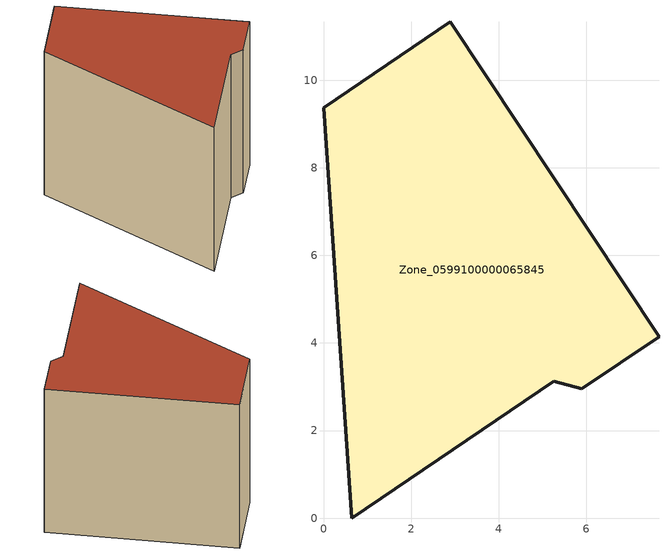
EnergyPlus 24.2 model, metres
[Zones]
Zone_0599100000065845
 floor ground (C_G): 5.26,3.12 0.65,0 0,9.37 2.89,11.33 7.66,4.14 5.9,2.95 z0
 wall outside (C_F): 2.89,11.33 0,9.37 0.65,0 5.26,3.12 5.9,2.95 7.66,4.14 2.89,11.33 z0:7.68
 roof outside (C_R): 7.66,4.14 2.89,11.33 0,9.37 0.65,0 5.26,3.12 5.9,2.95 z7.68
[BUILDING]
Pand.0599100000065845: North Axis=0; Terrain=City; Loads Convergence Tolerance Value=0.04; Temperature Convergence Tolerance Value=0.4; Solar Distribution=FullExterior; Maximum Number of Warmup Days=25; Minimum Number of Warmup Days=1
[Site:Location]
Rotterdam.The.Hague.AP_ZH_NLD Design_Conditions: Latitude=51.96; Longitude=4.45; Time Zone=1; Elevation=-4.5
[SITE:GROUNDTEMPERATURE:BUILDINGSURFACE]
18, 18, 18, 18, 18, 18, 18, 18, 18, 18, 18, 18
[MATERIAL] Thermal Absorptance=0.9; Solar Absorptance=0.7; Visible Absorptance=0.7
Name | Roughness | Thickness | Conductivity | Density | Specific Heat
G.TC.1946 | MediumSmooth | 0.15 | 1 | 540 | 1210
F.TC.1946 | Rough | 0.3 | 0.857143 | 1920 | 840
R.TC.1946 | MediumRough | 0.2 | 0.909091 | 1500 | 1000
[CONSTRUCTION]
C_G: G.TC.1946
C_F: F.TC.1946
C_R: R.TC.1946
[ZONE]
Zone_0599100000065845: Type=1; Multiplier=1; Ceiling Height=Autocalculate; Volume=Autocalculate; Floor Area=autocalculate; Part of Total Floor Area=Yes
[ZONEINFILTRATION:DESIGNFLOWRATE]
Infil_Zone_0599100000065845: Zone or ZoneList or Space or SpaceList=Zone_0599100000065845; Schedule=AlwaysOn; Design Flow Rate Calculation Method=Flow/Area; Flow Rate per Floor Area=0.003; Constant Term Coefficient=1; Temperature Term Coefficient=0; Velocity Term Coefficient=0; Velocity Squared Term Coefficient=0
[HVACTEMPLATE:ZONE:IDEALLOADSAIRSYSTEM]
Zone_0599100000065845: Maximum Heating Supply Air Temperature=50; Minimum Cooling Supply Air Temperature=13; Maximum Heating Supply Air Humidity Ratio=0.0156; Minimum Cooling Supply Air Humidity Ratio=0.0077; Heating Limit=NoLimit; Cooling Limit=NoLimit; Dehumidification Control Type=ConstantSensibleHeatRatio; Cooling Sensible Heat Ratio=0.7; Dehumidification Setpoint=60; Humidification Control Type=None; Humidification Setpoint=30; Outdoor Air Method=None; Outdoor Air Flow Rate per Person=0.00944; Outdoor Air Flow Rate per Zone Floor Area=0; Outdoor Air Flow Rate per Zone=0; Demand Controlled Ventilation Type=None; Outdoor Air Economizer Type=NoEconomizer; Heat Recovery Type=None; Sensible Heat Recovery Effectiveness=0.7; Latent Heat Recovery Effectiveness=0.65
[ZONECONTROL:THERMOSTAT]
ThermostatControl_Zone_0599100000065845: Zone or ZoneList=Zone_0599100000065845; Control Type Schedule=DualSetpointControlType; Control 1=Thermostat_Zone_0599100000065845; Temperature Difference Between Cutout And Setpoint=0
[THERMOSTATSETPOINT:DUALSETPOINT]
Thermostat_Zone_0599100000065845: Heating Setpoint Temperature Schedule=HeatingSetpoint_Zone_0599100000065845; Cooling Setpoint Temperature Schedule=CoolingSetpoint_Zone_0599100000065845
[SCHEDULE:COMPACT]
HeatingSetpoint_Zone_0599100000065845: Through: 12/31, For: AllDays, Until: 24:00, 21
CoolingSetpoint_Zone_0599100000065845: Through: 12/31, For: AllDays, Until: 24:00, 24
DualSetpointControlType: Through: 12/31, For: AllDays, Until: 24:00, 4
AlwaysOn: Through: 12/31, For: AllDays, Until: 24:00, 1
